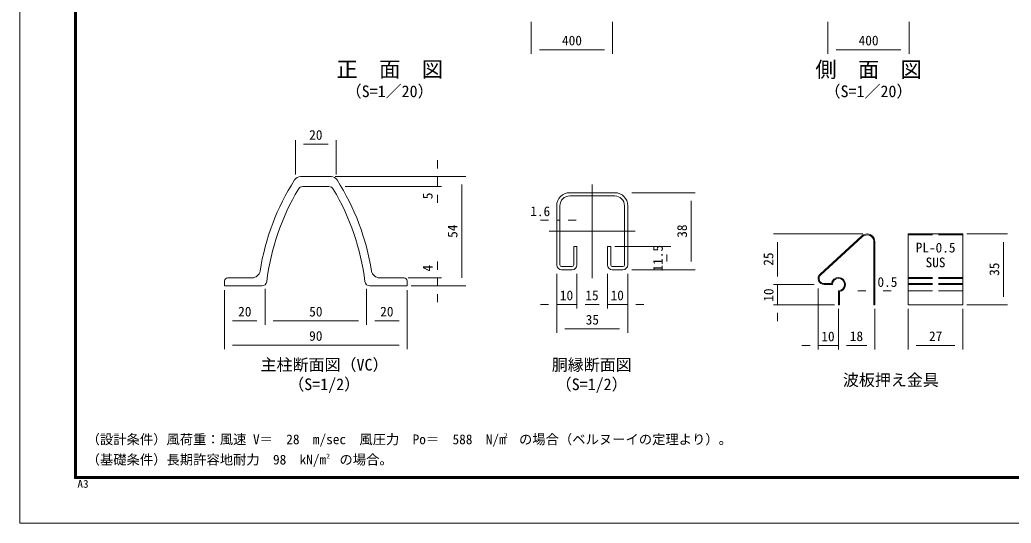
# Model space of a CAD drawing. Units: millimetres, scale not verified, with parts at other scales. Extents: x -4200 to 4200, y -2970 to 2970.
# Drawn here: x -4200 to 685, y -2970 to -487 of the extents above; entities that cross this region are included whole.
import ezdxf
from ezdxf.enums import TextEntityAlignment as Align

# ---------------------------------------------------------------- set-up
doc = ezdxf.new("R2010")
doc.units = ezdxf.units.MM
doc.header["$LTSCALE"] = 20
doc.linetypes.add('DASHED', pattern=[7.5, 6, -1.5])
doc.linetypes.add('USER1', pattern=[50.8, 31.75, -6.35, 6.35, -6.35])
for name, color, linetype, lineweight in [('0-0_D-STR1', 1, 'Continuous', 18), ('0-1_D-BMK', 2, 'USER1', 13), ('0-4_D-STR3', 3, 'Continuous', 13), ('0-5_D-STR-TXT', 7, 'Continuous', 9), ('0-6_D-STR-DIM', 7, 'Continuous', 9), ('0-C_D-TTL', 7, 'Continuous', 9)]:
    doc.layers.add(name, color=color, linetype=linetype, lineweight=lineweight)
doc.layers.add('0-8_D-TTL-TXT', color=7, linetype='Continuous')
doc.styles.add('ＭＳ ゴシック', font='')
doc.styles.get('ＭＳ ゴシック').set_extended_font_data('MS Gothic')

msp = doc.modelspace()

# ---------------------------------------------------------------- linework, layer by layer
at = {"layer": '0-0_D-STR1'}
for p, q in [((-2816.6, -1259.77), (-2666.48, -1259.77)), ((-2805.96, -1309.77), (-2677.12, -1309.77)), ((-1490.72, -1339.77), (-1268.72, -1339.77)), ((-1490.72, -1355.77), (-1268.72, -1355.77)), ((-1554.72, -1695.77), (-1554.72, -1403.77)), ((-1538.72, -1695.77), (-1538.72, -1403.77)), ((-1220.72, -1695.77), (-1220.72, -1403.77)), ((-1204.72, -1695.77), (-1204.72, -1403.77)), ((-1470.72, -1604.77), (-1454.72, -1604.77)), ((-1470.72, -1695.77), (-1470.72, -1604.77)), ((-1454.72, -1695.77), (-1454.72, -1604.77)), ((-1304.72, -1695.77), (-1304.72, -1604.77)), ((-1304.72, -1604.77), (-1288.72, -1604.77)), ((-1288.72, -1695.77), (-1288.72, -1604.77)), ((-1530.72, -1703.77), (-1478.72, -1703.77)), ((-1280.72, -1703.77), (-1228.72, -1703.77)), ((-1530.72, -1719.77), (-1478.72, -1719.77)), ((-1280.72, -1719.77), (-1228.72, -1719.77)), ((-3191.54, -1799.77), (-3191.54, -1774.77)), ((-3191.54, -1799.77), (-3191.54, -1774.77)), ((-3008, -1799.77), (-3191.54, -1799.77)), ((-3055.79, -1759.77), (-3176.54, -1759.77)), ((-2475.08, -1799.77), (-2291.54, -1799.77)), ((-2427.29, -1759.77), (-2306.54, -1759.77)), ((-2291.54, -1799.77), (-2291.54, -1774.77))]:
    msp.add_line(p, q, dxfattribs=at)
for centre, radius, start, end in [((-2816.6, -1294.77), 35, 90, 147.73028), ((-2666.48, -1294.77), 35, 32.26972, 90), ((-1831.54, -1916.77), 1200, 147.73028, 170.85863), ((-2805.96, -1334.77), 25, 90, 149.15113), ((-2677.12, -1334.77), 25, 30.84887, 90), ((-3651.54, -1916.77), 1200, 9.14137, 32.26972), ((-1831.54, -1916.77), 1160, 149.15113, 173.11764), ((-3651.54, -1916.77), 1160, 6.88236, 30.84887), ((-1490.72, -1403.77), 64, 90, 180), ((-1490.72, -1403.77), 48, 90, 180), ((-1268.72, -1403.77), 64, 0, 90), ((-1268.72, -1403.77), 48, 0, 90), ((-1530.72, -1695.77), 24, 180, 270), ((-1530.72, -1695.77), 8, 180, 270), ((-1478.72, -1695.77), 24, 270, 0), ((-1478.72, -1695.77), 8, 270, 0), ((-1280.72, -1695.77), 24, 180, 270), ((-1280.72, -1695.77), 8, 180, 270), ((-1228.72, -1695.77), 24, 270, 0), ((-1228.72, -1695.77), 8, 270, 0), ((-3055.79, -1719.77), 40, 270, 350.85863), ((-2427.29, -1719.77), 40, 189.14137, 270), ((-3176.54, -1774.77), 15, 90, 180), ((-3008, -1774.77), 25, 270, 353.11764), ((-2475.08, -1774.77), 25, 186.88236, 270), ((-2306.54, -1774.77), 15, 0, 90)]:
    msp.add_arc(centre, radius, start, end, dxfattribs=at)
at = {"layer": '0-1_D-BMK'}
for p, q in [((-1379.97, -1760.93), (-1379.97, -1298.62)), ((-1591.51, -1529.77), (-1168.44, -1529.77))]:
    msp.add_line(p, q, dxfattribs=at)
at = {"layer": '0-4_D-STR3'}
for p, q in [((-53.51, -1553.62), (-256.73, -1740.97)), ((-50.12, -1557.29), (-253.34, -1744.65)), ((176.53, -1543.03), (176.53, -1893.03)), ((176.53, -1543.03), (446.53, -1543.03)), ((446.53, -1543.03), (446.53, -1893.03)), ((8.6, -1893.03), (8.6, -1583.03)), ((13.6, -1893.03), (13.6, -1583.03)), ((-236.4, -1788.03), (-201.04, -1788.03)), ((-236.4, -1793.03), (-196.4, -1793.03)), ((-166.4, -1893.03), (-166.4, -1823.03)), ((-161.4, -1893.03), (-161.4, -1827.67)), ((-166.4, -1893.03), (-161.4, -1893.03)), ((8.6, -1893.03), (13.6, -1893.03)), ((176.53, -1893.03), (446.53, -1893.03))]:
    msp.add_line(p, q, dxfattribs=at)
at = {"layer": '0-4_D-STR3', "linetype": 'DASHED'}
for p, q in [((176.53, -1548.03), (446.53, -1548.03)), ((176.53, -1758.03), (446.53, -1758.03)), ((176.53, -1763.03), (446.53, -1763.03)), ((176.53, -1788.03), (446.53, -1788.03)), ((176.53, -1793.03), (446.53, -1793.03)), ((176.53, -1823.03), (446.53, -1823.03))]:
    msp.add_line(p, q, dxfattribs=at)
at = {"layer": '0-4_D-STR3'}
for centre, radius, start, end in [((-26.4, -1583.03), 40, 0, 132.67328), ((-26.4, -1583.03), 35, 0, 132.67328), ((-236.4, -1763.03), 30, 132.67328, 270), ((-236.4, -1763.03), 25, 132.67328, 270), ((-166.4, -1793.03), 35, 278.21321, 171.78679), ((-166.4, -1793.03), 30, 270, 180)]:
    msp.add_arc(centre, radius, start, end, dxfattribs=at)
at = {"layer": '0-6_D-STR-DIM'}
for p, q in [((-1679.97, -496.95), (-1679.97, -654.27)), ((-1279.97, -496.95), (-1279.97, -654.27)), ((-218.47, -496.95), (-218.47, -654.27)), ((181.53, -496.95), (181.53, -654.27)), ((-1639.97, -634.27), (-1319.97, -634.27)), ((-178.47, -634.27), (141.53, -634.27)), ((-2841.54, -1250.22), (-2841.54, -1080.06)), ((-2801.54, -1100.06), (-2681.54, -1100.06)), ((-2641.54, -1250.22), (-2641.54, -1080.06)), ((-2142.67, -1219.77), (-2142.67, -1179.77)), ((-2646.48, -1259.77), (-2002.67, -1259.77)), ((-2646.48, -1259.77), (-2122.67, -1259.77)), ((-2142.67, -1259.77), (-2142.67, -1309.77)), ((-2596.38, -1309.77), (-2122.67, -1309.77)), ((-2022.67, -1299.77), (-2022.67, -1759.77)), ((-2142.67, -1349.77), (-2142.67, -1389.77)), ((-1184.72, -1339.77), (-871.75, -1339.77)), ((-891.75, -1379.77), (-891.75, -1679.77)), ((-1594.72, -1475.69), (-1634.72, -1475.69)), ((-1554.72, -1475.69), (-1538.72, -1475.69)), ((-1498.72, -1475.69), (-1458.72, -1475.69)), ((-46.4, -1543.03), (-486.4, -1543.03)), ((466.53, -1543.03), (666.53, -1543.03)), ((-1268.72, -1604.77), (-991.75, -1604.77)), ((-466.4, -1753.03), (-466.4, -1583.03)), ((646.53, -1853.03), (646.53, -1583.03)), ((-1011.75, -1644.77), (-1011.75, -1679.77)), ((-2142.67, -1719.77), (-2142.67, -1679.77)), ((-1554.72, -1739.77), (-1554.72, -1911.45)), ((-1554.72, -1739.77), (-1554.72, -2031.45)), ((-1454.72, -1739.77), (-1454.72, -1911.45)), ((-1454.72, -1739.77), (-1454.72, -1911.45)), ((-1304.72, -1739.77), (-1304.72, -1911.45)), ((-1304.72, -1739.77), (-1304.72, -1911.45)), ((-1204.72, -1739.77), (-1204.72, -1911.45)), ((-1204.72, -1739.77), (-1204.72, -2031.45)), ((-1184.72, -1719.77), (-991.75, -1719.77)), ((-1184.72, -1719.77), (-871.75, -1719.77)), ((-466.4, -1753.03), (-466.4, -1713.03)), ((-2286.54, -1759.77), (-2122.67, -1759.77)), ((-2271.54, -1799.77), (-2002.67, -1799.77)), ((-2271.54, -1799.77), (-2122.67, -1799.77)), ((-2142.67, -1759.77), (-2142.67, -1799.77)), ((-286.4, -1793.03), (-486.4, -1793.03)), ((-286.4, -1793.03), (-486.4, -1793.03)), ((-466.4, -1893.03), (-466.4, -1793.03)), ((8.6, -1829.71), (8.6, -1804.54)), ((13.6, -1829.71), (13.6, -1804.54)), ((-3191.54, -1819.77), (-3191.54, -2111.45)), ((-3191.54, -1819.77), (-3191.54, -1991.45)), ((-2991.54, -1813.59), (-2991.54, -1991.45)), ((-2991.54, -1813.59), (-2991.54, -1991.45)), ((-2491.54, -1813.59), (-2491.54, -1991.45)), ((-2491.54, -1813.59), (-2491.54, -1991.45)), ((-2291.54, -1819.77), (-2291.54, -2111.45)), ((-2291.54, -1819.77), (-2291.54, -1991.45)), ((-2142.67, -1839.77), (-2142.67, -1879.77)), ((-266.4, -1813.03), (-266.4, -2113.03)), ((-31.4, -1824.54), (-71.4, -1824.54)), ((8.6, -1824.54), (13.6, -1824.54)), ((53.6, -1824.54), (93.6, -1824.54)), ((-1594.72, -1891.45), (-1634.72, -1891.45)), ((-1454.72, -1891.45), (-1554.72, -1891.45)), ((-1414.72, -1891.45), (-1344.72, -1891.45)), ((-1414.72, -1891.45), (-1374.72, -1891.45)), ((-1344.72, -1891.45), (-1384.72, -1891.45)), ((-1304.72, -1891.45), (-1204.72, -1891.45)), ((-1164.72, -1891.45), (-1124.72, -1891.45)), ((-186.4, -1893.03), (-486.4, -1893.03)), ((466.53, -1893.03), (666.53, -1893.03)), ((-466.4, -1933.03), (-466.4, -1973.03)), ((-166.4, -1913.03), (-166.4, -2113.03)), ((-166.4, -1913.03), (-166.4, -2113.03)), ((13.6, -1913.03), (13.6, -2113.03)), ((176.53, -1913.03), (176.53, -2113.03)), ((446.53, -1913.03), (446.53, -2113.03)), ((-3151.54, -1971.45), (-3031.54, -1971.45)), ((-2951.54, -1971.45), (-2531.54, -1971.45)), ((-2451.54, -1971.45), (-2331.54, -1971.45)), ((-1514.72, -2011.45), (-1244.72, -2011.45)), ((-3151.54, -2091.45), (-2331.54, -2091.45)), ((-306.4, -2093.03), (-346.4, -2093.03)), ((-166.4, -2093.03), (-266.4, -2093.03)), ((-26.4, -2093.03), (-126.4, -2093.03)), ((-126.4, -2093.03), (-86.4, -2093.03)), ((216.53, -2093.03), (406.53, -2093.03))]:
    msp.add_line(p, q, dxfattribs=at)
at = {"layer": '0-C_D-TTL', "color": 2, "lineweight": 18}
msp.add_lwpolyline([(-4200, 2970), (4200, 2970), (4200, -2970), (-4200, -2970)], close=True, dxfattribs=at)
at = {"layer": '0-C_D-TTL'}
for points in [[(-3930, 2750), (3930, 2750), (3930, -2750), (-3930, -2750)], [(-3927.5, 2747.5), (3927.5, 2747.5), (3927.5, -2747.5), (-3927.5, -2747.5)], [(-3925, 2745), (3925, 2745), (3925, -2745), (-3925, -2745)], [(-3922.5, 2742.5), (3922.5, 2742.5), (3922.5, -2742.5), (-3922.5, -2742.5)], [(-3920, 2740), (3920, 2740), (3920, -2740), (-3920, -2740)]]:
    msp.add_lwpolyline(points, close=True, dxfattribs=at)

# ---------------------------------------------------------------- texts
at = {"layer": '0-5_D-STR-TXT', "style": 'ＭＳ ゴシック'}
for s, p in [('PL-0.5', (214.07, -1649.17)), ('SUS', (262.8, -1722.02))]:
    msp.add_text(s, height=48.09, dxfattribs=at).set_placement(p, align=Align.BOTTOM_LEFT)
at = {"layer": '0-6_D-STR-DIM', "style": 'ＭＳ ゴシック'}
for s, p in [('400', (-1528.47, -627.52)), ('400', (-66.97, -627.52)), ('20', (-2774.29, -1093.31)), ('1.6', (-1684.85, -1469.94)), ('0.5', (25.75, -1818.79)), ('10', (-1539.12, -1884.67)), ('15', (-1413.47, -1884.7)), ('10', (-1289.12, -1884.67)), ('20', (-3124.29, -1964.7)), ('50', (-2774.17, -1964.7)), ('20', (-2424.29, -1964.7)), ('35', (-1411.7, -2004.7)), ('90', (-2774.42, -2084.7)), ('10', (-250.8, -2087.28)), ('18', (-110.42, -2086.28)), ('27', (279.68, -2086.28))]:
    msp.add_text(s, height=48.09, dxfattribs=at).set_placement(p, align=Align.BOTTOM_LEFT)
for s, p in [('5', (-2152.21, -1371.98)), ('54', (-2029.42, -1562.52)), ('38', (-898.5, -1562.02)), ('11.5', (-1017.5, -1728.52)), ('25', (-473.15, -1700.13)), ('4', (-2152.21, -1728.61)), ('35', (639.78, -1750)), ('10', (-472.15, -1877.43))]:
    msp.add_text(s, height=48.09, rotation=90, dxfattribs=at).set_placement(p, align=Align.BOTTOM_LEFT)
at = {"layer": '0-8_D-TTL-TXT', "style": 'ＭＳ ゴシック'}
for s, height, p in [('側\u3000面\u3000図', 76.98, (-280.23, -793.89)), ('正\u3000面\u3000図', 76.98, (-2639.87, -792.67)), ('（S=1／20）', 57.77, (-2594.39, -885.87)), ('（S=1／20）', 57.77, (-234.75, -885.87)), ('主柱断面図（VC）', 57.77, (-3013.8, -2234.5)), ('胴縁断面図', 57.77, (-1578.99, -2234.8)), ('（S=1/2）', 57.77, (-2877.35, -2330.99)), ('（S=1/2）', 57.77, (-1559.5, -2330.99)), ('波板押え金具', 57.77, (-144.65, -2309.8)), ('（設計条件）風荷重：風速 V＝\u300028\u3000m/sec\u3000風圧力\u3000Po＝\u3000588\u3000N/m\u3000の場合（ベルヌーイの定理より）。', 48.09, (-3870.89, -2594.87)), ('2', 24.05, (-1815.24, -2556.93)), ('（基礎条件）長期許容地耐力\u300098\u3000kN/m\u3000の場合。', 48.09, (-3870.89, -2694.87)), ('2', 24.05, (-2690.41, -2658.07))]:
    msp.add_text(s, height=height, dxfattribs=at).set_placement(p, align=Align.BOTTOM_LEFT)
at = {"layer": '0-C_D-TTL', "style": 'ＭＳ ゴシック', "width": 1.05}
msp.add_text('A3', height=38.42, dxfattribs=at).set_placement((-3916.09, -2806.81), align=Align.BOTTOM_LEFT)

doc.saveas('drawing.dxf')
